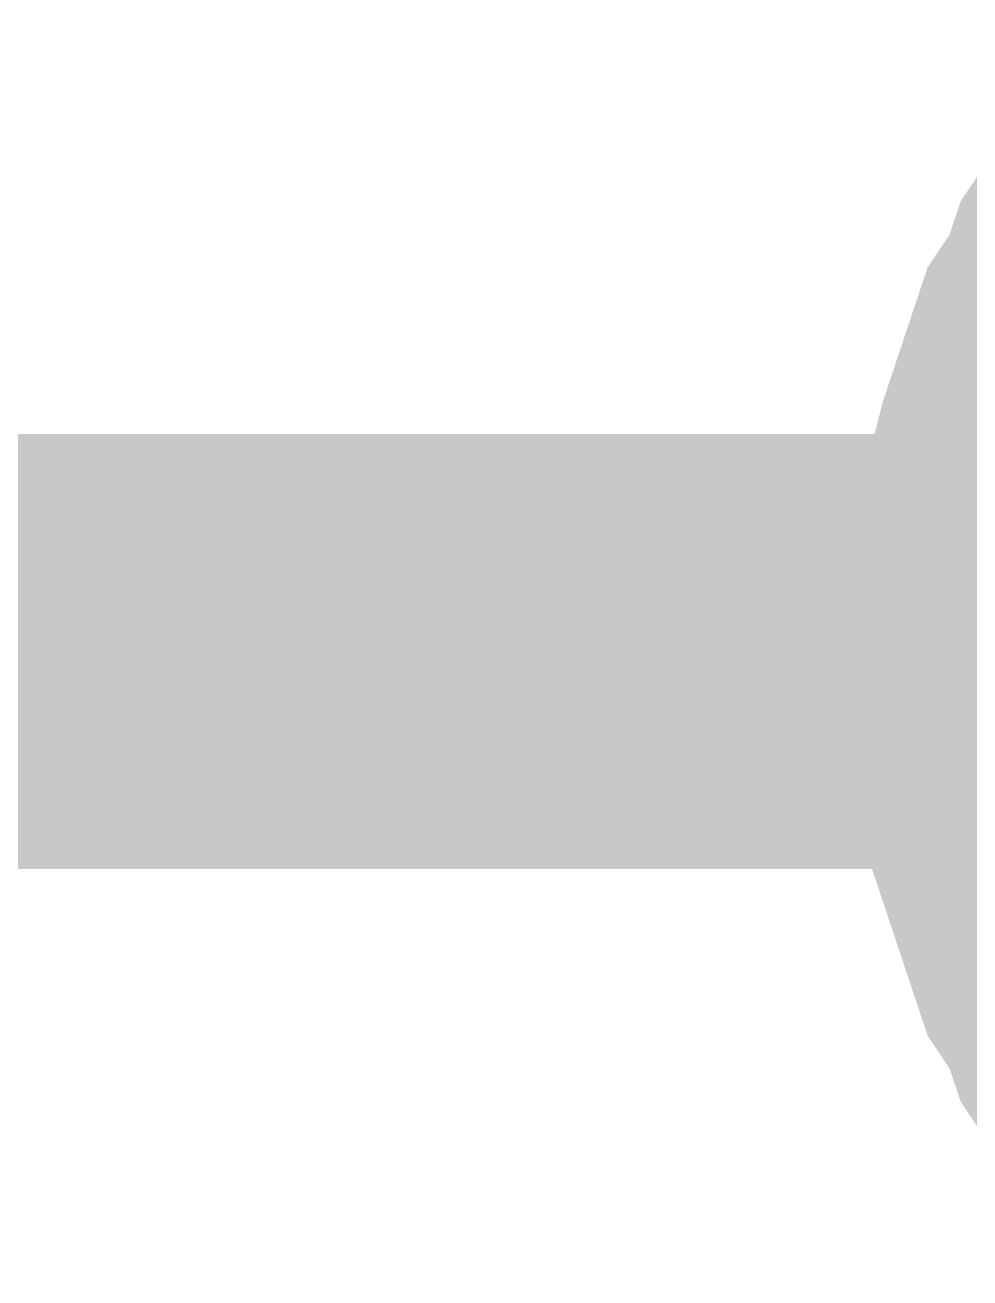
# Model space of a CAD drawing. Header units: inches. Extents: x -11.7 to 11.5, y 0 to 7.6.
# Drawn here: x 6.45151 to 6.47715, y 2.3829 to 2.41691 of the extents above; entities that cross this region are included whole.
import ezdxf

# ---------------------------------------------------------------- set-up
doc = ezdxf.new("R2010")
doc.units = ezdxf.units.IN
doc.header["$MEASUREMENT"] = 0
doc.layers.add('Sheet', color=255, linetype='Continuous')

msp = doc.modelspace()

# ---------------------------------------------------------------- linework, layer by layer
at = {"layer": 'Sheet'}
for points in [[(6.479849, 2.399905, 0.0118, 0.0118, 0), (6.479849, 2.400805, 0.0118, 0.0118, 0), (6.479849, 2.402006, 0.0118, 0.0118, 0), (6.480149, 2.402906, 0.0118, 0.0118, 0), (6.480149, 2.403806, 0.0118, 0.0118, 0), (6.480449, 2.405006, 0.0118, 0.0118, 0), (6.480749, 2.405907, 0.0118, 0.0118, 0), (6.481049, 2.406807, 0.0118, 0.0118, 0), (6.481349, 2.407707, 0.0118, 0.0118, 0), (6.481949, 2.408607, 0.0118, 0.0118, 0), (6.482249, 2.409507, 0.0118, 0.0118, 0), (6.482849, 2.410407, 0.0118, 0.0118, 0), (6.483149, 2.411008, 0.0118, 0.0118, 0)], [(6.479849, 2.399905, 0.0118, 0.0118, 0), (6.479849, 2.400805, 0.0118, 0.0118, 0), (6.479849, 2.402006, 0.0118, 0.0118, 0), (6.480149, 2.402906, 0.0118, 0.0118, 0), (6.480149, 2.403806, 0.0118, 0.0118, 0), (6.480449, 2.405006, 0.0118, 0.0118, 0), (6.480749, 2.405907, 0.0118, 0.0118, 0), (6.481049, 2.406807, 0.0118, 0.0118, 0), (6.481349, 2.407707, 0.0118, 0.0118, 0), (6.481949, 2.408607, 0.0118, 0.0118, 0), (6.482249, 2.409507, 0.0118, 0.0118, 0), (6.482849, 2.410407, 0.0118, 0.0118, 0), (6.483149, 2.411008, 0.0118, 0.0118, 0)], [(6.479849, 2.399905, 0.0118, 0.0118, 0), (6.479849, 2.400805, 0.0118, 0.0118, 0), (6.479849, 2.402006, 0.0118, 0.0118, 0), (6.480149, 2.402906, 0.0118, 0.0118, 0), (6.480149, 2.403806, 0.0118, 0.0118, 0), (6.480449, 2.405006, 0.0118, 0.0118, 0), (6.480749, 2.405907, 0.0118, 0.0118, 0), (6.481049, 2.406807, 0.0118, 0.0118, 0), (6.481349, 2.407707, 0.0118, 0.0118, 0), (6.481949, 2.408607, 0.0118, 0.0118, 0), (6.482249, 2.409507, 0.0118, 0.0118, 0), (6.482849, 2.410407, 0.0118, 0.0118, 0), (6.483149, 2.411008, 0.0118, 0.0118, 0)], [(6.479849, 2.399905, 0.0118, 0.0118, 0), (6.479849, 2.400805, 0.0118, 0.0118, 0), (6.479849, 2.402006, 0.0118, 0.0118, 0), (6.480149, 2.402906, 0.0118, 0.0118, 0), (6.480149, 2.403806, 0.0118, 0.0118, 0), (6.480449, 2.405006, 0.0118, 0.0118, 0), (6.480749, 2.405907, 0.0118, 0.0118, 0), (6.481049, 2.406807, 0.0118, 0.0118, 0), (6.481349, 2.407707, 0.0118, 0.0118, 0), (6.481949, 2.408607, 0.0118, 0.0118, 0), (6.482249, 2.409507, 0.0118, 0.0118, 0), (6.482849, 2.410407, 0.0118, 0.0118, 0), (6.483149, 2.411008, 0.0118, 0.0118, 0)], [(6.479849, 2.399905, 0.0118, 0.0118, 0), (6.479849, 2.400805, 0.0118, 0.0118, 0), (6.479849, 2.402006, 0.0118, 0.0118, 0), (6.480149, 2.402906, 0.0118, 0.0118, 0), (6.480149, 2.403806, 0.0118, 0.0118, 0), (6.480449, 2.405006, 0.0118, 0.0118, 0), (6.480749, 2.405907, 0.0118, 0.0118, 0), (6.481049, 2.406807, 0.0118, 0.0118, 0), (6.481349, 2.407707, 0.0118, 0.0118, 0), (6.481949, 2.408607, 0.0118, 0.0118, 0), (6.482249, 2.409507, 0.0118, 0.0118, 0), (6.482849, 2.410407, 0.0118, 0.0118, 0), (6.483149, 2.411008, 0.0118, 0.0118, 0)], [(6.479849, 2.399905, 0.0118, 0.0118, 0), (6.479849, 2.400805, 0.0118, 0.0118, 0), (6.479849, 2.402006, 0.0118, 0.0118, 0), (6.480149, 2.402906, 0.0118, 0.0118, 0), (6.480149, 2.403806, 0.0118, 0.0118, 0), (6.480449, 2.405006, 0.0118, 0.0118, 0), (6.480749, 2.405907, 0.0118, 0.0118, 0), (6.481049, 2.406807, 0.0118, 0.0118, 0), (6.481349, 2.407707, 0.0118, 0.0118, 0), (6.481949, 2.408607, 0.0118, 0.0118, 0), (6.482249, 2.409507, 0.0118, 0.0118, 0), (6.482849, 2.410407, 0.0118, 0.0118, 0), (6.483149, 2.411008, 0.0118, 0.0118, 0)], [(6.479849, 2.399905, 0.0118, 0.0118, 0), (6.479849, 2.400805, 0.0118, 0.0118, 0), (6.479849, 2.402006, 0.0118, 0.0118, 0), (6.480149, 2.402906, 0.0118, 0.0118, 0), (6.480149, 2.403806, 0.0118, 0.0118, 0), (6.480449, 2.405006, 0.0118, 0.0118, 0), (6.480749, 2.405907, 0.0118, 0.0118, 0), (6.481049, 2.406807, 0.0118, 0.0118, 0), (6.481349, 2.407707, 0.0118, 0.0118, 0), (6.481949, 2.408607, 0.0118, 0.0118, 0), (6.482249, 2.409507, 0.0118, 0.0118, 0), (6.482849, 2.410407, 0.0118, 0.0118, 0), (6.483149, 2.411008, 0.0118, 0.0118, 0)], [(6.299862, 2.399905, 0.0118, 0.0118, 0), (6.499948, 2.399905, 0.0118, 0.0118, 0)], [(6.483149, 2.388803, 0.0118, 0.0118, 0), (6.482849, 2.389403, 0.0118, 0.0118, 0), (6.482249, 2.390303, 0.0118, 0.0118, 0), (6.481949, 2.391203, 0.0118, 0.0118, 0), (6.481349, 2.392104, 0.0118, 0.0118, 0), (6.481049, 2.393004, 0.0118, 0.0118, 0), (6.480749, 2.393904, 0.0118, 0.0118, 0), (6.480449, 2.394804, 0.0118, 0.0118, 0), (6.480149, 2.395704, 0.0118, 0.0118, 0), (6.480149, 2.396905, 0.0118, 0.0118, 0), (6.479849, 2.397805, 0.0118, 0.0118, 0), (6.479849, 2.399005, 0.0118, 0.0118, 0), (6.479849, 2.399905, 0.0118, 0.0118, 0)], [(6.479849, 2.399905, 0.0118, 0.0118, 0), (6.479849, 2.399905, 0.0118, 0.0118, 0)], [(6.483149, 2.388803, 0.0118, 0.0118, 0), (6.482849, 2.389403, 0.0118, 0.0118, 0), (6.482249, 2.390303, 0.0118, 0.0118, 0), (6.481949, 2.391203, 0.0118, 0.0118, 0), (6.481349, 2.392104, 0.0118, 0.0118, 0), (6.481049, 2.393004, 0.0118, 0.0118, 0), (6.480749, 2.393904, 0.0118, 0.0118, 0), (6.480449, 2.394804, 0.0118, 0.0118, 0), (6.480149, 2.395704, 0.0118, 0.0118, 0), (6.480149, 2.396905, 0.0118, 0.0118, 0), (6.479849, 2.397805, 0.0118, 0.0118, 0), (6.479849, 2.399005, 0.0118, 0.0118, 0), (6.479849, 2.399905, 0.0118, 0.0118, 0)], [(6.479849, 2.399905, 0.0118, 0.0118, 0), (6.479849, 2.399905, 0.0118, 0.0118, 0)], [(6.483149, 2.388803, 0.0118, 0.0118, 0), (6.482849, 2.389403, 0.0118, 0.0118, 0), (6.482249, 2.390303, 0.0118, 0.0118, 0), (6.481949, 2.391203, 0.0118, 0.0118, 0), (6.481349, 2.392104, 0.0118, 0.0118, 0), (6.481049, 2.393004, 0.0118, 0.0118, 0), (6.480749, 2.393904, 0.0118, 0.0118, 0), (6.480449, 2.394804, 0.0118, 0.0118, 0), (6.480149, 2.395704, 0.0118, 0.0118, 0), (6.480149, 2.396905, 0.0118, 0.0118, 0), (6.479849, 2.397805, 0.0118, 0.0118, 0), (6.479849, 2.399005, 0.0118, 0.0118, 0), (6.479849, 2.399905, 0.0118, 0.0118, 0)], [(6.479849, 2.399905, 0.0118, 0.0118, 0), (6.479849, 2.399905, 0.0118, 0.0118, 0)], [(6.483149, 2.388803, 0.0118, 0.0118, 0), (6.482849, 2.389403, 0.0118, 0.0118, 0), (6.482249, 2.390303, 0.0118, 0.0118, 0), (6.481949, 2.391203, 0.0118, 0.0118, 0), (6.481349, 2.392104, 0.0118, 0.0118, 0), (6.481049, 2.393004, 0.0118, 0.0118, 0), (6.480749, 2.393904, 0.0118, 0.0118, 0), (6.480449, 2.394804, 0.0118, 0.0118, 0), (6.480149, 2.395704, 0.0118, 0.0118, 0), (6.480149, 2.396905, 0.0118, 0.0118, 0), (6.479849, 2.397805, 0.0118, 0.0118, 0), (6.479849, 2.399005, 0.0118, 0.0118, 0), (6.479849, 2.399905, 0.0118, 0.0118, 0)], [(6.479849, 2.399905, 0.0118, 0.0118, 0), (6.479849, 2.399905, 0.0118, 0.0118, 0)], [(6.483149, 2.388803, 0.0118, 0.0118, 0), (6.482849, 2.389403, 0.0118, 0.0118, 0), (6.482249, 2.390303, 0.0118, 0.0118, 0), (6.481949, 2.391203, 0.0118, 0.0118, 0), (6.481349, 2.392104, 0.0118, 0.0118, 0), (6.481049, 2.393004, 0.0118, 0.0118, 0), (6.480749, 2.393904, 0.0118, 0.0118, 0), (6.480449, 2.394804, 0.0118, 0.0118, 0), (6.480149, 2.395704, 0.0118, 0.0118, 0), (6.480149, 2.396905, 0.0118, 0.0118, 0), (6.479849, 2.397805, 0.0118, 0.0118, 0), (6.479849, 2.399005, 0.0118, 0.0118, 0), (6.479849, 2.399905, 0.0118, 0.0118, 0)], [(6.479849, 2.399905, 0.0118, 0.0118, 0), (6.479849, 2.399905, 0.0118, 0.0118, 0)], [(6.483149, 2.388803, 0.0118, 0.0118, 0), (6.482849, 2.389403, 0.0118, 0.0118, 0), (6.482249, 2.390303, 0.0118, 0.0118, 0), (6.481949, 2.391203, 0.0118, 0.0118, 0), (6.481349, 2.392104, 0.0118, 0.0118, 0), (6.481049, 2.393004, 0.0118, 0.0118, 0), (6.480749, 2.393904, 0.0118, 0.0118, 0), (6.480449, 2.394804, 0.0118, 0.0118, 0), (6.480149, 2.395704, 0.0118, 0.0118, 0), (6.480149, 2.396905, 0.0118, 0.0118, 0), (6.479849, 2.397805, 0.0118, 0.0118, 0), (6.479849, 2.399005, 0.0118, 0.0118, 0), (6.479849, 2.399905, 0.0118, 0.0118, 0)], [(6.479849, 2.399905, 0.0118, 0.0118, 0), (6.479849, 2.399905, 0.0118, 0.0118, 0)], [(6.483149, 2.388803, 0.0118, 0.0118, 0), (6.482849, 2.389403, 0.0118, 0.0118, 0), (6.482249, 2.390303, 0.0118, 0.0118, 0), (6.481949, 2.391203, 0.0118, 0.0118, 0), (6.481349, 2.392104, 0.0118, 0.0118, 0), (6.481049, 2.393004, 0.0118, 0.0118, 0), (6.480749, 2.393904, 0.0118, 0.0118, 0), (6.480449, 2.394804, 0.0118, 0.0118, 0), (6.480149, 2.395704, 0.0118, 0.0118, 0), (6.480149, 2.396905, 0.0118, 0.0118, 0), (6.479849, 2.397805, 0.0118, 0.0118, 0), (6.479849, 2.399005, 0.0118, 0.0118, 0), (6.479849, 2.399905, 0.0118, 0.0118, 0)], [(6.479849, 2.399905, 0.0118, 0.0118, 0), (6.479849, 2.399905, 0.0118, 0.0118, 0)]]:
    msp.add_lwpolyline(points, format="xyseb", dxfattribs=at)

doc.saveas('drawing.dxf')
